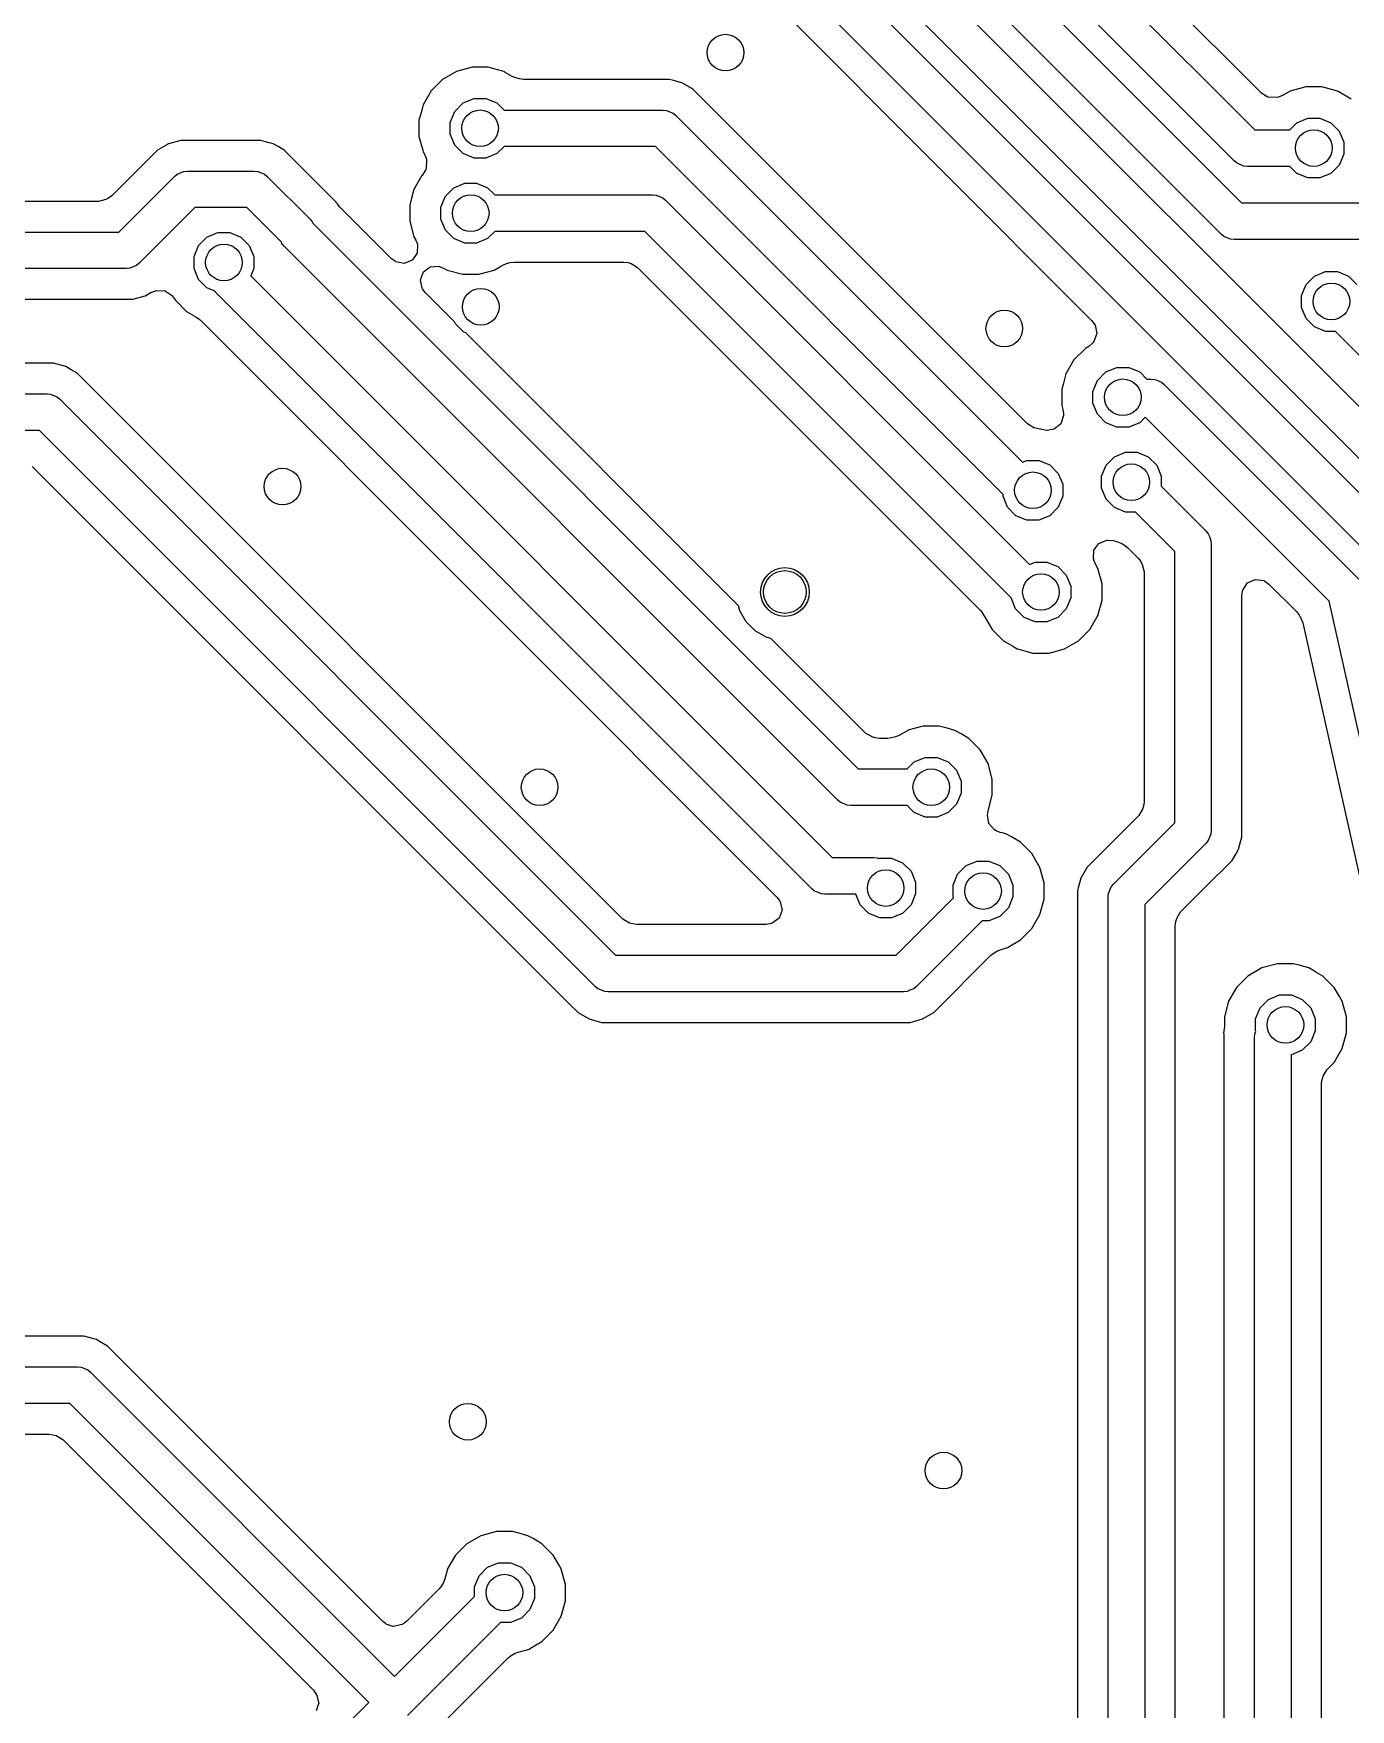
# Model space of a CAD drawing. Header units: inches. Extents: x 0.01 to 5.35, y 0.01 to 3.37.
# Drawn here: x 3.052 to 3.477, y 1.589 to 2.13 of the extents above; entities that cross this region are included whole.
import ezdxf

# ---------------------------------------------------------------- set-up
doc = ezdxf.new("R2010")
doc.units = ezdxf.units.IN
doc.header["$MEASUREMENT"] = 0
doc.layers.add('BLACK', color=250, linetype='CONTINUOUS')

msp = doc.modelspace()

# ---------------------------------------------------------------- linework, layer by layer
at = {"layer": 'BLACK', "linetype": 'CONTINUOUS'}
for p, q in [((3.44857, 2.11075), (3.31105, 2.24827)), ((3.30555, 2.23983), (3.4464, 2.09898)), ((3.43978, 2.0889), (3.29892, 2.22975)), ((3.30761, 2.20992), (3.44216, 2.07538)), ((3.43554, 2.06529), (3.30099, 2.19984)), ((3.3034, 2.1863), (3.6552, 1.8345)), ((3.64512, 1.82788), (3.29677, 2.17622)), ((3.30312, 2.15874), (3.62567, 1.83619)), ((3.61559, 1.82957), (3.2965, 2.14866)), ((3.29413, 2.13708), (3.39374, 2.03747)), ((3.1842, 2.11522), (3.18053, 2.11155)), ((3.18869, 2.11781), (3.1842, 2.11522)), ((3.1842, 2.11522), (3.1842, 2.11522)), ((3.1842, 2.11522), (3.1842, 2.11522)), ((3.19371, 2.11915), (3.18869, 2.11781)), ((3.18869, 2.11781), (3.18869, 2.11781)), ((3.19889, 2.11915), (3.19371, 2.11915)), ((3.20192, 2.11834), (3.19889, 2.11915)), ((3.19889, 2.11915), (3.19889, 2.11915)), ((3.20328, 2.11798), (3.20192, 2.11834)), ((3.20361, 2.11793), (3.20328, 2.11798)), ((3.2042, 2.11769), (3.20361, 2.11793)), ((3.20446, 2.11749), (3.2042, 2.11769)), ((3.20671, 2.11619), (3.20446, 2.11749)), ((3.20789, 2.1157), (3.20671, 2.11619)), ((3.20909, 2.11538), (3.20789, 2.1157)), ((3.21035, 2.11522), (3.20909, 2.11538)), ((3.25743, 2.11522), (3.21035, 2.11522)), ((3.25918, 2.11475), (3.25743, 2.11522)), ((3.25743, 2.11522), (3.25743, 2.11522)), ((3.25743, 2.11522), (3.25743, 2.11522)), ((3.26031, 2.11444), (3.25918, 2.11475)), ((3.25918, 2.11475), (3.25918, 2.11475)), ((3.26144, 2.11414), (3.26031, 2.11444)), ((3.18053, 2.11155), (3.17794, 2.10705)), ((3.18053, 2.11155), (3.18053, 2.11155)), ((3.18053, 2.11155), (3.18053, 2.11155)), ((3.19083, 2.10763), (3.19438, 2.1091)), ((3.19438, 2.1091), (3.19822, 2.1091)), ((3.19822, 2.1091), (3.20177, 2.10763)), ((3.26191, 2.11387), (3.26144, 2.11414)), ((3.26471, 2.11225), (3.26191, 2.11387)), ((3.26191, 2.11387), (3.26191, 2.11387)), ((3.26504, 2.11207), (3.26471, 2.11225)), ((3.31964, 2.05746), (3.26504, 2.11207)), ((3.26504, 2.11207), (3.26504, 2.11207)), ((3.26504, 2.11207), (3.26504, 2.11207)), ((3.45042, 2.10959), (3.44857, 2.11075)), ((3.45075, 2.10948), (3.45042, 2.10959)), ((3.4535, 2.10935), (3.45075, 2.10948)), ((3.45075, 2.10948), (3.45075, 2.10948)), ((3.4541, 2.10949), (3.4535, 2.10935)), ((3.45539, 2.11001), (3.4541, 2.10949)), ((3.45786, 2.11143), (3.45539, 2.11001)), ((3.46287, 2.11278), (3.45786, 2.11143)), ((3.46806, 2.11278), (3.46287, 2.11278)), ((3.46927, 2.11245), (3.46806, 2.11278)), ((3.46806, 2.11278), (3.46806, 2.11278)), ((3.47307, 2.11143), (3.46927, 2.11245)), ((3.46927, 2.11245), (3.46927, 2.11245)), ((3.47352, 2.11117), (3.47307, 2.11143)), ((3.47756, 2.10884), (3.47352, 2.11117)), ((3.17696, 2.10341), (3.17659, 2.10204)), ((3.17759, 2.10577), (3.17696, 2.10341)), ((3.17794, 2.10705), (3.17759, 2.10577)), ((3.17794, 2.10705), (3.17794, 2.10705)), ((3.17794, 2.10705), (3.17794, 2.10705)), ((3.17794, 2.10705), (3.17794, 2.10705)), ((3.18665, 2.10137), (3.18812, 2.10492)), ((3.18812, 2.10492), (3.19083, 2.10763)), ((3.20177, 2.10763), (3.20405, 2.10535)), ((3.20405, 2.10535), (3.25535, 2.10535)), ((3.25535, 2.10535), (3.25651, 2.10524)), ((3.25651, 2.10524), (3.25729, 2.10492)), ((3.25729, 2.10492), (3.25864, 2.10436)), ((3.25864, 2.10436), (3.25953, 2.10362)), ((3.25953, 2.10362), (3.37144, 1.99172)), ((3.17659, 2.10204), (3.17659, 2.10204)), ((3.17659, 2.10204), (3.17659, 2.09685)), ((3.18665, 2.09753), (3.18665, 2.10137)), ((3.4464, 2.09898), (3.45772, 2.09898)), ((3.45772, 2.09898), (3.46, 2.10126)), ((3.46, 2.10126), (3.46354, 2.10273)), ((3.46354, 2.10273), (3.46738, 2.10273)), ((3.46738, 2.10273), (3.47093, 2.10126)), ((3.47093, 2.10126), (3.47365, 2.09854)), ((3.47365, 2.09854), (3.47512, 2.09499)), ((3.09515, 2.09413), (3.09213, 2.09238)), ((3.09572, 2.09446), (3.09515, 2.09413)), ((3.09515, 2.09413), (3.09515, 2.09413)), ((3.09515, 2.09413), (3.09515, 2.09413)), ((3.09974, 2.09553), (3.09572, 2.09446)), ((3.09572, 2.09446), (3.09572, 2.09446)), ((3.10389, 2.09553), (3.09974, 2.09553)), ((3.09974, 2.09553), (3.09974, 2.09553)), ((3.1255, 2.09553), (3.10389, 2.09553)), ((3.12704, 2.09512), (3.1255, 2.09553)), ((3.1255, 2.09553), (3.1255, 2.09553)), ((3.12827, 2.09479), (3.12704, 2.09512)), ((3.12704, 2.09512), (3.12704, 2.09512)), ((3.12951, 2.09446), (3.12827, 2.09479)), ((3.13131, 2.09342), (3.12951, 2.09446)), ((3.13249, 2.09274), (3.13131, 2.09342)), ((3.13131, 2.09342), (3.13131, 2.09342)), ((3.13311, 2.09238), (3.13249, 2.09274)), ((3.17659, 2.09685), (3.17779, 2.09238)), ((3.18812, 2.09398), (3.18665, 2.09753)), ((3.19083, 2.09127), (3.18812, 2.09398)), ((3.20405, 2.09354), (3.20177, 2.09127)), ((3.25291, 2.09354), (3.20405, 2.09354)), ((3.36513, 1.98132), (3.25291, 2.09354)), ((3.47512, 2.09499), (3.47512, 2.09115)), ((3.09213, 2.09238), (3.07752, 2.07777)), ((3.09213, 2.09238), (3.09213, 2.09238)), ((3.14986, 2.07563), (3.13311, 2.09238)), ((3.13311, 2.09238), (3.13311, 2.09238)), ((3.17779, 2.09238), (3.17779, 2.09238)), ((3.17779, 2.09238), (3.17779, 2.09238)), ((3.17779, 2.09238), (3.17782, 2.09227)), ((3.17782, 2.09227), (3.17782, 2.09227)), ((3.17782, 2.09227), (3.17794, 2.09184)), ((3.17794, 2.09184), (3.17837, 2.09109)), ((3.17837, 2.09109), (3.17889, 2.0898)), ((3.17889, 2.0898), (3.17903, 2.08923)), ((3.17903, 2.08921), (3.1789, 2.08646)), ((3.17903, 2.08923), (3.17903, 2.08921)), ((3.19438, 2.0898), (3.19083, 2.09127)), ((3.19822, 2.0898), (3.19438, 2.0898)), ((3.20177, 2.09127), (3.19822, 2.0898)), ((3.44067, 2.08816), (3.43978, 2.0889)), ((3.44192, 2.08765), (3.44067, 2.08816)), ((3.4428, 2.08728), (3.44192, 2.08765)), ((3.44395, 2.08717), (3.4428, 2.08728)), ((3.47365, 2.0876), (3.47093, 2.08489)), ((3.47512, 2.09115), (3.47365, 2.0876)), ((3.07968, 2.06598), (3.09764, 2.08394)), ((3.09764, 2.08394), (3.09853, 2.08467)), ((3.09853, 2.08467), (3.09978, 2.08519)), ((3.09978, 2.08519), (3.10066, 2.08556)), ((3.10066, 2.08556), (3.10181, 2.08567)), ((3.10181, 2.08567), (3.12343, 2.08567)), ((3.12343, 2.08567), (3.12458, 2.08556)), ((3.12458, 2.08556), (3.12546, 2.08519)), ((3.12546, 2.08519), (3.12671, 2.08467)), ((3.12671, 2.08467), (3.1276, 2.08394)), ((3.1276, 2.08394), (3.14142, 2.07012)), ((3.17752, 2.08417), (3.17493, 2.07968)), ((3.17763, 2.08427), (3.17752, 2.08417)), ((3.17752, 2.08417), (3.17752, 2.08417)), ((3.17879, 2.08613), (3.17763, 2.08427)), ((3.17884, 2.08629), (3.17879, 2.08613)), ((3.1789, 2.08646), (3.17884, 2.08629)), ((3.45772, 2.08717), (3.44395, 2.08717)), ((3.46, 2.08489), (3.45772, 2.08717)), ((3.46354, 2.08342), (3.46, 2.08489)), ((3.46738, 2.08342), (3.46354, 2.08342)), ((3.47093, 2.08489), (3.46738, 2.08342)), ((3.0755, 2.07644), (3.07316, 2.07585)), ((3.07641, 2.07694), (3.0755, 2.07644)), ((3.07752, 2.07777), (3.07641, 2.07694)), ((3.17418, 2.07689), (3.17359, 2.07467)), ((3.17493, 2.07968), (3.17418, 2.07689)), ((3.18364, 2.07399), (3.18511, 2.07754)), ((3.18511, 2.07754), (3.18782, 2.08026)), ((3.18782, 2.08026), (3.19137, 2.08173)), ((3.19137, 2.08173), (3.19521, 2.08173)), ((3.19521, 2.08173), (3.19876, 2.08026)), ((3.19876, 2.08026), (3.20104, 2.07798)), ((3.20104, 2.07798), (3.25198, 2.07798)), ((3.25198, 2.07798), (3.25314, 2.07787)), ((3.25314, 2.07787), (3.25392, 2.07754)), ((3.25392, 2.07754), (3.25527, 2.07698)), ((3.25527, 2.07698), (3.25616, 2.07625)), ((3.07316, 2.07585), (2.87513, 2.07585)), ((3.10426, 2.07386), (3.0863, 2.0559)), ((3.12098, 2.07386), (3.10426, 2.07386)), ((3.13218, 2.06266), (3.12098, 2.07386)), ((3.1499, 2.07556), (3.14986, 2.07563)), ((3.14986, 2.07563), (3.14986, 2.07563)), ((3.15026, 2.07503), (3.1499, 2.07556)), ((3.15064, 2.07452), (3.15026, 2.07503)), ((3.15106, 2.07404), (3.15064, 2.07452)), ((3.16777, 2.05733), (3.15106, 2.07404)), ((3.17359, 2.07467), (3.17359, 2.06948)), ((3.18364, 2.07015), (3.18364, 2.07399)), ((3.25616, 2.07625), (3.37366, 1.95875)), ((3.44216, 2.07538), (3.51956, 2.07538)), ((2.85969, 2.06598), (3.07968, 2.06598)), ((3.10815, 2.06435), (3.1117, 2.06581)), ((3.1117, 2.06581), (3.11554, 2.06581)), ((3.11554, 2.06581), (3.11909, 2.06435)), ((3.14142, 2.07012), (3.14215, 2.06923)), ((3.14215, 2.06923), (3.14231, 2.06885)), ((3.14231, 2.06885), (3.3184, 1.89276)), ((3.17359, 2.06948), (3.17493, 2.06447)), ((3.18511, 2.06661), (3.18364, 2.07015)), ((3.18782, 2.06389), (3.18511, 2.06661)), ((3.20104, 2.06617), (3.19876, 2.06389)), ((3.24954, 2.06617), (3.20104, 2.06617)), ((3.36773, 1.94798), (3.24954, 2.06617)), ((3.10397, 2.05808), (3.10544, 2.06163)), ((3.10544, 2.06163), (3.10815, 2.06435)), ((3.11909, 2.06435), (3.12181, 2.06163)), ((3.12181, 2.06163), (3.12328, 2.05808)), ((3.13233, 2.06228), (3.13218, 2.06266)), ((3.13307, 2.06139), (3.13233, 2.06228)), ((3.31178, 1.88267), (3.13307, 2.06139)), ((3.17493, 2.06447), (3.17493, 2.06447)), ((3.17493, 2.06447), (3.17556, 2.06338)), ((3.17556, 2.06338), (3.17608, 2.06209)), ((3.17613, 2.06185), (3.176, 2.05911)), ((3.17608, 2.06209), (3.17613, 2.06185)), ((3.19137, 2.06242), (3.18782, 2.06389)), ((3.19521, 2.06242), (3.19137, 2.06242)), ((3.19876, 2.06389), (3.19521, 2.06242)), ((3.43643, 2.06456), (3.43554, 2.06529)), ((3.43768, 2.06404), (3.43643, 2.06456)), ((3.43856, 2.06368), (3.43768, 2.06404)), ((3.43972, 2.06357), (3.43856, 2.06368)), ((3.51712, 2.06357), (3.43972, 2.06357)), ((3.08459, 2.05483), (3.08328, 2.05429)), ((3.08541, 2.05517), (3.08459, 2.05483)), ((3.0863, 2.0559), (3.08541, 2.05517)), ((3.10397, 2.05424), (3.10397, 2.05808)), ((3.12328, 2.05808), (3.12328, 2.05424)), ((3.16899, 2.05645), (3.16777, 2.05733)), ((3.16915, 2.05636), (3.16899, 2.05645)), ((3.17185, 2.05584), (3.16915, 2.05636)), ((3.17441, 2.05686), (3.17185, 2.05584)), ((3.176, 2.05911), (3.17441, 2.05686)), ((3.17802, 2.05311), (3.18022, 2.05475)), ((3.18022, 2.05475), (3.18296, 2.05495)), ((3.18296, 2.05495), (3.18315, 2.05491)), ((3.18315, 2.05491), (3.18455, 2.05437)), ((3.2009, 2.05371), (3.20291, 2.05488)), ((3.20291, 2.05488), (3.2037, 2.05533)), ((3.2037, 2.05533), (3.20488, 2.05582)), ((3.20488, 2.05582), (3.20608, 2.05614)), ((3.20608, 2.05614), (3.20734, 2.05631)), ((3.20734, 2.05631), (3.24273, 2.05631)), ((3.24273, 2.05631), (3.2441, 2.05611)), ((3.2441, 2.05611), (3.2451, 2.05582)), ((3.2451, 2.05582), (3.24718, 2.05458)), ((3.37302, 2.00408), (3.31964, 2.05746)), ((3.08213, 2.05417), (2.85575, 2.05417)), ((3.08328, 2.05429), (3.08213, 2.05417)), ((3.10544, 2.05069), (3.10397, 2.05424)), ((3.10815, 2.04798), (3.10544, 2.05069)), ((3.12328, 2.05424), (3.1223, 2.05188)), ((3.1223, 2.05188), (3.31001, 1.86417)), ((3.17706, 2.05053), (3.17802, 2.05311)), ((3.17764, 2.04784), (3.17706, 2.05053)), ((3.18455, 2.05437), (3.18565, 2.05373)), ((3.18565, 2.05373), (3.18569, 2.05371)), ((3.18569, 2.05371), (3.18569, 2.05371)), ((3.18569, 2.05371), (3.1907, 2.05237)), ((3.1907, 2.05237), (3.1907, 2.05237)), ((3.1907, 2.05237), (3.19589, 2.05237)), ((3.19589, 2.05237), (3.2009, 2.05371)), ((3.19589, 2.05237), (3.19589, 2.05237)), ((3.24718, 2.05458), (3.35764, 1.94412)), ((3.46296, 2.04905), (3.46567, 2.05177)), ((3.46567, 2.05177), (3.46922, 2.05324)), ((3.46922, 2.05324), (3.47306, 2.05324)), ((3.47306, 2.05324), (3.47661, 2.05177)), ((3.47661, 2.05177), (3.47933, 2.04905)), ((2.8582, 2.04431), (3.0842, 2.04431)), ((3.0842, 2.04431), (3.08821, 2.04539)), ((3.0842, 2.04431), (3.0842, 2.04431)), ((3.08821, 2.04539), (3.09004, 2.04644)), ((3.09004, 2.04644), (3.09132, 2.04695)), ((3.09132, 2.04695), (3.09192, 2.0471)), ((3.09192, 2.0471), (3.09467, 2.04697)), ((3.09467, 2.04697), (3.09467, 2.04697)), ((3.09467, 2.04697), (3.09467, 2.04697)), ((3.09467, 2.04697), (3.09474, 2.04695)), ((3.09474, 2.04695), (3.09675, 2.04562)), ((3.09675, 2.04562), (3.09696, 2.04539)), ((3.09696, 2.04539), (3.09757, 2.04455)), ((3.09757, 2.04455), (3.09785, 2.04406)), ((3.09785, 2.04406), (3.09785, 2.04406)), ((3.09785, 2.04406), (3.10152, 2.04039)), ((3.11045, 2.04703), (3.10815, 2.04798)), ((3.30338, 1.85409), (3.11045, 2.04703)), ((3.17776, 2.04763), (3.17764, 2.04784)), ((3.17859, 2.04652), (3.17776, 2.04763)), ((3.18811, 2.037), (3.17859, 2.04652)), ((3.46149, 2.0455), (3.46296, 2.04905)), ((3.46149, 2.04166), (3.46149, 2.0455)), ((3.10152, 2.04039), (3.1045, 2.03867)), ((3.1045, 2.03867), (3.10503, 2.03832)), ((3.46296, 2.03812), (3.46149, 2.04166)), ((3.10503, 2.03832), (3.10554, 2.03793)), ((3.10554, 2.03793), (3.10602, 2.03751)), ((3.10602, 2.03751), (3.29216, 1.85137)), ((3.18836, 2.03639), (3.18811, 2.037)), ((3.19108, 2.03367), (3.18836, 2.03639)), ((3.19169, 2.03342), (3.19108, 2.03367)), ((3.27977, 1.94534), (3.19169, 2.03342)), ((3.39374, 2.03747), (3.39457, 2.03636)), ((3.39542, 2.03319), (3.39445, 2.03062)), ((3.39457, 2.03636), (3.39483, 2.03588)), ((3.39483, 2.03588), (3.39542, 2.03319)), ((3.46567, 2.0354), (3.46296, 2.03812)), ((3.46922, 2.03393), (3.46567, 2.0354)), ((3.47244, 2.03393), (3.46922, 2.03393)), ((3.53702, 1.96935), (3.47244, 2.03393)), ((3.39171, 2.02843), (3.38804, 2.02476)), ((3.39279, 2.02905), (3.39171, 2.02843)), ((3.39171, 2.02843), (3.39171, 2.02843)), ((3.39171, 2.02843), (3.39171, 2.02843)), ((3.39425, 2.03035), (3.39279, 2.02905)), ((3.39445, 2.03062), (3.39425, 2.03035)), ((3.39445, 2.03062), (3.39445, 2.03062)), ((3.0586, 2.02364), (2.92295, 2.02364)), ((3.05975, 2.02334), (3.0586, 2.02364)), ((3.0586, 2.02364), (3.0586, 2.02364)), ((3.0586, 2.02364), (3.0586, 2.02364)), ((3.0614, 2.02289), (3.05975, 2.02334)), ((3.05975, 2.02334), (3.05975, 2.02334)), ((3.06261, 2.02257), (3.0614, 2.02289)), ((3.06436, 2.02156), (3.06261, 2.02257)), ((3.06261, 2.02257), (3.06261, 2.02257)), ((3.38804, 2.02476), (3.38545, 2.02026)), ((3.38804, 2.02476), (3.38804, 2.02476)), ((3.38804, 2.02476), (3.38804, 2.02476)), ((3.39834, 2.02084), (3.40189, 2.02231)), ((3.40189, 2.02231), (3.40573, 2.02231)), ((3.40573, 2.02231), (3.40928, 2.02084)), ((3.06621, 2.02049), (3.06436, 2.02156)), ((3.24244, 1.84426), (3.06621, 2.02049)), ((3.06621, 2.02049), (3.06621, 2.02049)), ((3.38545, 2.02026), (3.38452, 2.01679)), ((3.38545, 2.02026), (3.38545, 2.02026)), ((3.39416, 2.01458), (3.39563, 2.01813)), ((3.39563, 2.01813), (3.39834, 2.02084)), ((3.40928, 2.02084), (3.41156, 2.01856)), ((3.41156, 2.01856), (3.41301, 2.01856)), ((3.41301, 2.01856), (3.41416, 2.01845)), ((3.41416, 2.01845), (3.41452, 2.0183)), ((3.41452, 2.0183), (3.41629, 2.01757)), ((3.41629, 2.01757), (3.41719, 2.01683)), ((2.91664, 2.01378), (3.05653, 2.01378)), ((3.05653, 2.01378), (3.05768, 2.01367)), ((3.05768, 2.01367), (3.05841, 2.01336)), ((3.05841, 2.01336), (3.05981, 2.01278)), ((3.05981, 2.01278), (3.0607, 2.01205)), ((3.0607, 2.01205), (3.24008, 1.83268)), ((3.38452, 2.01679), (3.38411, 2.01525)), ((3.38411, 2.01525), (3.38411, 2.01006)), ((3.38452, 2.01679), (3.38452, 2.01679)), ((3.39416, 2.01074), (3.39416, 2.01458)), ((3.41719, 2.01683), (3.48, 1.95402)), ((3.38463, 2.00674), (3.3838, 2.00412)), ((3.38411, 2.01006), (3.38448, 2.00867)), ((3.38448, 2.00867), (3.38465, 2.00729)), ((3.38465, 2.00729), (3.38463, 2.00674)), ((3.39563, 2.00719), (3.39416, 2.01074)), ((3.39834, 2.00447), (3.39563, 2.00719)), ((3.41106, 2.00626), (3.40928, 2.00447)), ((3.47044, 1.94688), (3.41106, 2.00626)), ((3.05408, 2.00197), (2.91664, 2.00197)), ((3.23345, 1.8226), (3.05408, 2.00197)), ((3.3751, 2.00285), (3.37302, 2.00408)), ((3.37609, 2.00256), (3.3751, 2.00285)), ((3.37706, 2.00242), (3.37609, 2.00256)), ((3.37706, 2.0024), (3.37706, 2.00242)), ((3.37738, 2.00236), (3.37706, 2.0024)), ((3.37823, 2.00213), (3.37738, 2.00236)), ((3.37915, 2.00198), (3.37823, 2.00213)), ((3.37935, 2.00196), (3.37915, 2.00198)), ((3.38161, 2.00234), (3.37935, 2.00196)), ((3.38167, 2.00237), (3.38161, 2.00234)), ((3.3838, 2.00412), (3.38167, 2.00237)), ((3.38167, 2.00237), (3.38167, 2.00237)), ((3.40189, 2.003), (3.39834, 2.00447)), ((3.40573, 2.003), (3.40189, 2.003)), ((3.40928, 2.00447), (3.40573, 2.003)), ((3.05172, 1.99038), (3.22501, 1.81709)), ((3.37144, 1.99172), (3.37286, 1.99231)), ((3.37286, 1.99231), (3.3767, 1.99231)), ((3.3767, 1.99231), (3.38025, 1.99084)), ((3.38025, 1.99084), (3.38297, 1.98812)), ((3.39691, 1.98718), (3.39838, 1.99072)), ((3.39838, 1.99072), (3.40109, 1.99344)), ((3.40109, 1.99344), (3.40464, 1.99491)), ((3.40464, 1.99491), (3.40848, 1.99491)), ((3.40848, 1.99491), (3.41203, 1.99344)), ((3.41203, 1.99344), (3.41474, 1.99072)), ((3.41474, 1.99072), (3.41621, 1.98718)), ((3.38297, 1.98812), (3.38444, 1.98458)), ((3.38444, 1.98458), (3.38444, 1.98074)), ((3.39691, 1.98334), (3.39691, 1.98718)), ((3.41621, 1.98718), (3.41621, 1.98395)), ((3.36513, 1.98074), (3.36513, 1.98132)), ((3.3666, 1.97719), (3.36513, 1.98074)), ((3.38444, 1.98074), (3.38297, 1.97719)), ((3.39838, 1.97979), (3.39691, 1.98334)), ((3.40109, 1.97707), (3.39838, 1.97979)), ((3.41621, 1.98395), (3.43063, 1.96954)), ((3.36931, 1.97447), (3.3666, 1.97719)), ((3.37286, 1.973), (3.36931, 1.97447)), ((3.38025, 1.97447), (3.3767, 1.973)), ((3.38297, 1.97719), (3.38025, 1.97447)), ((3.40464, 1.9756), (3.40109, 1.97707)), ((3.40786, 1.9756), (3.40464, 1.9756)), ((3.42055, 1.96292), (3.40786, 1.9756)), ((3.3767, 1.973), (3.37286, 1.973)), ((3.43063, 1.96954), (3.43136, 1.96864)), ((3.43136, 1.96864), (3.43174, 1.96774)), ((3.39433, 1.96055), (3.39446, 1.9633)), ((3.39446, 1.9633), (3.39605, 1.96554)), ((3.39605, 1.96554), (3.39861, 1.96656)), ((3.39861, 1.96656), (3.39891, 1.96659)), ((3.39891, 1.96659), (3.40064, 1.96644)), ((3.40064, 1.96644), (3.40208, 1.96606)), ((3.40208, 1.96606), (3.40326, 1.96557)), ((3.40326, 1.96557), (3.40348, 1.96544)), ((3.40348, 1.96544), (3.40433, 1.96495)), ((3.40433, 1.96495), (3.40535, 1.96417)), ((3.40535, 1.96417), (3.40876, 1.96076)), ((3.42055, 1.87536), (3.42055, 1.96292)), ((3.43174, 1.96774), (3.43225, 1.96651)), ((3.43225, 1.96651), (3.43236, 1.96536)), ((3.43236, 1.96536), (3.43236, 1.87291)), ((3.37366, 1.95875), (3.37546, 1.9595)), ((3.37546, 1.9595), (3.3793, 1.9595)), ((3.3793, 1.9595), (3.38285, 1.95803)), ((3.38285, 1.95803), (3.38557, 1.95531)), ((3.39442, 1.96017), (3.39433, 1.96055)), ((3.39443, 1.96012), (3.39442, 1.96017)), ((3.39495, 1.95883), (3.39443, 1.96012)), ((3.39574, 1.95745), (3.39495, 1.95883)), ((3.39709, 1.95244), (3.39574, 1.95745)), ((3.39574, 1.95745), (3.39574, 1.95745)), ((3.39574, 1.95745), (3.39574, 1.95745)), ((3.40876, 1.96076), (3.40959, 1.95964)), ((3.40959, 1.95964), (3.41009, 1.95874)), ((3.41009, 1.95874), (3.41069, 1.9564)), ((3.38557, 1.95531), (3.38704, 1.95176)), ((3.39709, 1.94725), (3.39709, 1.95244)), ((3.41069, 1.9564), (3.41069, 1.88217)), ((3.44255, 1.95046), (3.44403, 1.95278)), ((3.44403, 1.95278), (3.44653, 1.95392)), ((3.44653, 1.95392), (3.44926, 1.95353)), ((3.44926, 1.95353), (3.44953, 1.9534)), ((3.44953, 1.9534), (3.45096, 1.95241)), ((3.45096, 1.95241), (3.45994, 1.94343)), ((3.36773, 1.94792), (3.36773, 1.94798)), ((3.3692, 1.94437), (3.36773, 1.94792)), ((3.38704, 1.94792), (3.38557, 1.94437)), ((3.38704, 1.95176), (3.38704, 1.94792)), ((3.39574, 1.94224), (3.39709, 1.94725)), ((3.44222, 1.94866), (3.44242, 1.95004)), ((3.44222, 1.87084), (3.44222, 1.94866)), ((3.44242, 1.95004), (3.44255, 1.95046)), ((3.54319, 1.62141), (3.47044, 1.94688)), ((3.28018, 1.94382), (3.27977, 1.94534)), ((3.28223, 1.94026), (3.28018, 1.94382)), ((3.35764, 1.94412), (3.35824, 1.94338)), ((3.35824, 1.94338), (3.35899, 1.94226)), ((3.35899, 1.94226), (3.35916, 1.94199)), ((3.35916, 1.94199), (3.36161, 1.93774)), ((3.37191, 1.94166), (3.3692, 1.94437)), ((3.37546, 1.94019), (3.37191, 1.94166)), ((3.38285, 1.94166), (3.3793, 1.94019)), ((3.38557, 1.94437), (3.38285, 1.94166)), ((3.39315, 1.93774), (3.39574, 1.94224)), ((3.45994, 1.94343), (3.46077, 1.94233)), ((3.46077, 1.94233), (3.46111, 1.9417)), ((3.46111, 1.9417), (3.46141, 1.94116)), ((3.28514, 1.93735), (3.28223, 1.94026)), ((3.2887, 1.93529), (3.28514, 1.93735)), ((3.36161, 1.93774), (3.36528, 1.93407)), ((3.3793, 1.94019), (3.37546, 1.94019)), ((3.38948, 1.93407), (3.39315, 1.93774)), ((3.46141, 1.94116), (3.4619, 1.93987)), ((3.4619, 1.93987), (3.53215, 1.62558)), ((3.29022, 1.93488), (3.2887, 1.93529)), ((3.32077, 1.90434), (3.29022, 1.93488)), ((3.36528, 1.93407), (3.3685, 1.93222)), ((3.3685, 1.93222), (3.36915, 1.93184)), ((3.36915, 1.93184), (3.36974, 1.9315)), ((3.36974, 1.9315), (3.36974, 1.9315)), ((3.36974, 1.9315), (3.36978, 1.93148)), ((3.36978, 1.93148), (3.36978, 1.93148)), ((3.36978, 1.93148), (3.36978, 1.93148)), ((3.36978, 1.93148), (3.37479, 1.93014)), ((3.37998, 1.93014), (3.38499, 1.93148)), ((3.38499, 1.93148), (3.38948, 1.93407)), ((3.37479, 1.93014), (3.37479, 1.93014)), ((3.37479, 1.93014), (3.37998, 1.93014)), ((3.37998, 1.93014), (3.37998, 1.93014)), ((3.32284, 1.90311), (3.32077, 1.90434)), ((3.33156, 1.90359), (3.33038, 1.90311)), ((3.33437, 1.90521), (3.33156, 1.90359)), ((3.33443, 1.90523), (3.33437, 1.90521)), ((3.33937, 1.90656), (3.33443, 1.90523)), ((3.34456, 1.90656), (3.33937, 1.90656)), ((3.34707, 1.90588), (3.34456, 1.90656)), ((3.34456, 1.90656), (3.34456, 1.90656)), ((3.34957, 1.90521), (3.34707, 1.90588)), ((3.35159, 1.90405), (3.34957, 1.90521)), ((3.35407, 1.90262), (3.35159, 1.90405)), ((3.32384, 1.90282), (3.32284, 1.90311)), ((3.32521, 1.90262), (3.32384, 1.90282)), ((3.32792, 1.90262), (3.32521, 1.90262)), ((3.32918, 1.90278), (3.32792, 1.90262)), ((3.33038, 1.90311), (3.32918, 1.90278)), ((3.35774, 1.89895), (3.35407, 1.90262)), ((3.36033, 1.89446), (3.35774, 1.89895)), ((3.3184, 1.89276), (3.33422, 1.89276)), ((3.33422, 1.89276), (3.3365, 1.89503)), ((3.3365, 1.89503), (3.34005, 1.8965)), ((3.34005, 1.8965), (3.34389, 1.8965)), ((3.34389, 1.8965), (3.34744, 1.89503)), ((3.34744, 1.89503), (3.35015, 1.89232)), ((3.36167, 1.88944), (3.36033, 1.89446)), ((3.35015, 1.89232), (3.35162, 1.88877)), ((3.35162, 1.88877), (3.35162, 1.88493)), ((3.36167, 1.88426), (3.36167, 1.88944)), ((3.31268, 1.88194), (3.31178, 1.88267)), ((3.31383, 1.88146), (3.31268, 1.88194)), ((3.35162, 1.88493), (3.35015, 1.88138)), ((3.36033, 1.87924), (3.36167, 1.88426)), ((3.41069, 1.88217), (3.41049, 1.88079)), ((3.31481, 1.88106), (3.31383, 1.88146)), ((3.31596, 1.88094), (3.31481, 1.88106)), ((3.33422, 1.88094), (3.31596, 1.88094)), ((3.3365, 1.87867), (3.33422, 1.88094)), ((3.34005, 1.8772), (3.3365, 1.87867)), ((3.34389, 1.8772), (3.34005, 1.8772)), ((3.34744, 1.87867), (3.34389, 1.8772)), ((3.35015, 1.88138), (3.34744, 1.87867)), ((3.36012, 1.87785), (3.36019, 1.87852)), ((3.36058, 1.87516), (3.36012, 1.87785)), ((3.36019, 1.87852), (3.36033, 1.87923)), ((3.36033, 1.87923), (3.36033, 1.87924)), ((3.36033, 1.87924), (3.36033, 1.87924)), ((3.40897, 1.87772), (3.39234, 1.8611)), ((3.4102, 1.8798), (3.40897, 1.87772)), ((3.41049, 1.88079), (3.4102, 1.8798)), ((3.36243, 1.87313), (3.36058, 1.87516)), ((3.3629, 1.87284), (3.36243, 1.87313)), ((3.36418, 1.87229), (3.3629, 1.87284)), ((3.36525, 1.872), (3.36418, 1.87229)), ((3.36628, 1.87173), (3.36525, 1.872)), ((3.36525, 1.872), (3.36525, 1.872)), ((3.36783, 1.87083), (3.36628, 1.87173)), ((3.36628, 1.87173), (3.36628, 1.87173)), ((3.36628, 1.87173), (3.36628, 1.87173)), ((3.40078, 1.85559), (3.42055, 1.87536)), ((3.43223, 1.87173), (3.43136, 1.86963)), ((3.43225, 1.87176), (3.43223, 1.87173)), ((3.43236, 1.87291), (3.43225, 1.87176)), ((3.37078, 1.86913), (3.36783, 1.87083)), ((3.36783, 1.87083), (3.36783, 1.87083)), ((3.37445, 1.86547), (3.37078, 1.86913)), ((3.43063, 1.86874), (3.41087, 1.84897)), ((3.43136, 1.86963), (3.43063, 1.86874)), ((3.44027, 1.8653), (3.44115, 1.86683)), ((3.44115, 1.86683), (3.44222, 1.87084)), ((3.31001, 1.86417), (3.32331, 1.86417)), ((3.32331, 1.86417), (3.32446, 1.86406)), ((3.32446, 1.86406), (3.32498, 1.86385)), ((3.32498, 1.86385), (3.32499, 1.86384)), ((3.32499, 1.86384), (3.32533, 1.86398)), ((3.32533, 1.86398), (3.32917, 1.86398)), ((3.32917, 1.86398), (3.33272, 1.86251)), ((3.33272, 1.86251), (3.33543, 1.8598)), ((3.35049, 1.85883), (3.35321, 1.86155)), ((3.35321, 1.86155), (3.35676, 1.86302)), ((3.35676, 1.86302), (3.3606, 1.86302)), ((3.3606, 1.86302), (3.36415, 1.86155)), ((3.36415, 1.86155), (3.36686, 1.85883)), ((3.37704, 1.86097), (3.37445, 1.86547)), ((3.37838, 1.85596), (3.37704, 1.86097)), ((3.39234, 1.8611), (3.39027, 1.8575)), ((3.39234, 1.8611), (3.39234, 1.8611)), ((3.39234, 1.8611), (3.39234, 1.8611)), ((3.43033, 1.85448), (3.43907, 1.86323)), ((3.43907, 1.86323), (3.44027, 1.8653)), ((3.33543, 1.8598), (3.3369, 1.85625)), ((3.3369, 1.85625), (3.3369, 1.85241)), ((3.34902, 1.85529), (3.35049, 1.85883)), ((3.34902, 1.85145), (3.34902, 1.85529)), ((3.36686, 1.85883), (3.36833, 1.85529)), ((3.36833, 1.85529), (3.36833, 1.85145)), ((3.37838, 1.85077), (3.37838, 1.85596)), ((3.39027, 1.8575), (3.38944, 1.85443)), ((3.39027, 1.8575), (3.39027, 1.8575)), ((3.39983, 1.85416), (3.40005, 1.8547)), ((3.40005, 1.8547), (3.40078, 1.85559)), ((3.29216, 1.85137), (3.29299, 1.85026)), ((3.29299, 1.85026), (3.2932, 1.84987)), ((3.2932, 1.84987), (3.29379, 1.84718)), ((3.30428, 1.85336), (3.30338, 1.85409)), ((3.30553, 1.85284), (3.30428, 1.85336)), ((3.30641, 1.85248), (3.30553, 1.85284)), ((3.30756, 1.85236), (3.30641, 1.85248)), ((3.31761, 1.85236), (3.30756, 1.85236)), ((3.31906, 1.84886), (3.31761, 1.85236)), ((3.33062, 1.83268), (3.34913, 1.85119)), ((3.3369, 1.85241), (3.33543, 1.84886)), ((3.34913, 1.85119), (3.34902, 1.85145)), ((3.36833, 1.85145), (3.36686, 1.8479)), ((3.37704, 1.84576), (3.37838, 1.85077)), ((3.38944, 1.85443), (3.38919, 1.85349)), ((3.38919, 1.85349), (3.38919, 1.38281)), ((3.38944, 1.85443), (3.38944, 1.85443)), ((3.38944, 1.85443), (3.38944, 1.85443)), ((3.39906, 1.85142), (3.39917, 1.85257)), ((3.39906, 1.38488), (3.39906, 1.85142)), ((3.39917, 1.85257), (3.39983, 1.85416)), ((3.42245, 1.84661), (3.43033, 1.85448)), ((3.24452, 1.84303), (3.24244, 1.84426)), ((3.29283, 1.8446), (3.29063, 1.84295)), ((3.29379, 1.84718), (3.29283, 1.8446)), ((3.32178, 1.84614), (3.31906, 1.84886)), ((3.32533, 1.84467), (3.32178, 1.84614)), ((3.32917, 1.84467), (3.32533, 1.84467)), ((3.33272, 1.84614), (3.32917, 1.84467)), ((3.33543, 1.84886), (3.33272, 1.84614)), ((3.36415, 1.84518), (3.3606, 1.84371)), ((3.36686, 1.8479), (3.36415, 1.84518)), ((3.37445, 1.84127), (3.37704, 1.84576)), ((3.41087, 1.84897), (3.41087, 1.38733)), ((3.42093, 1.84354), (3.42122, 1.84453)), ((3.42122, 1.84453), (3.42245, 1.84661)), ((3.24551, 1.84274), (3.24452, 1.84303)), ((3.24689, 1.84254), (3.24551, 1.84274)), ((3.28864, 1.84254), (3.24689, 1.84254)), ((3.29034, 1.84285), (3.28864, 1.84254)), ((3.29063, 1.84295), (3.29034, 1.84285)), ((3.29063, 1.84295), (3.29063, 1.84295)), ((3.35836, 1.84371), (3.33725, 1.8226)), ((3.3606, 1.84371), (3.35836, 1.84371)), ((3.37078, 1.8376), (3.37445, 1.84127)), ((3.42073, 1.84216), (3.42093, 1.84354)), ((3.42073, 1.39385), (3.42073, 1.84216)), ((3.36124, 1.83264), (3.36225, 1.83342)), ((3.36225, 1.83342), (3.36333, 1.83404)), ((3.36333, 1.83404), (3.36451, 1.83453)), ((3.36451, 1.83453), (3.36566, 1.83484)), ((3.36566, 1.83484), (3.36628, 1.835)), ((3.36566, 1.83484), (3.36566, 1.83484)), ((3.36628, 1.835), (3.3667, 1.83512)), ((3.36628, 1.835), (3.36628, 1.835)), ((3.3667, 1.83512), (3.36712, 1.83549)), ((3.36712, 1.83549), (3.37078, 1.8376)), ((3.24008, 1.83268), (3.33062, 1.83268)), ((3.34275, 1.81415), (3.36124, 1.83264)), ((3.44868, 1.82854), (3.44419, 1.82595)), ((3.45369, 1.82988), (3.44868, 1.82854)), ((3.44868, 1.82854), (3.44868, 1.82854)), ((3.45888, 1.82988), (3.45369, 1.82988)), ((3.4607, 1.8294), (3.45888, 1.82988)), ((3.45888, 1.82988), (3.45888, 1.82988)), ((3.46389, 1.82854), (3.4607, 1.8294)), ((3.4607, 1.8294), (3.4607, 1.8294)), ((3.46518, 1.8278), (3.46389, 1.82854)), ((3.46614, 1.82724), (3.46518, 1.8278)), ((3.23435, 1.82186), (3.23345, 1.8226)), ((3.33725, 1.8226), (3.33635, 1.82186)), ((3.44052, 1.82228), (3.43792, 1.81779)), ((3.44419, 1.82595), (3.44052, 1.82228)), ((3.44052, 1.82228), (3.44052, 1.82228)), ((3.44052, 1.82228), (3.44052, 1.82228)), ((3.44419, 1.82595), (3.44419, 1.82595)), ((3.44419, 1.82595), (3.44419, 1.82595)), ((3.46838, 1.82595), (3.46614, 1.82724)), ((3.47205, 1.82228), (3.46838, 1.82595)), ((3.47361, 1.81958), (3.47205, 1.82228)), ((3.22501, 1.81709), (3.22501, 1.81709)), ((3.22501, 1.81709), (3.22795, 1.81415)), ((3.23584, 1.82124), (3.23435, 1.82186)), ((3.23648, 1.82098), (3.23584, 1.82124)), ((3.23763, 1.82087), (3.23648, 1.82098)), ((3.33307, 1.82087), (3.23763, 1.82087)), ((3.33422, 1.82098), (3.33307, 1.82087)), ((3.3351, 1.82134), (3.33422, 1.82098)), ((3.33635, 1.82186), (3.3351, 1.82134)), ((3.43792, 1.81779), (3.43658, 1.81277)), ((3.43792, 1.81779), (3.43792, 1.81779)), ((3.4481, 1.81565), (3.45082, 1.81836)), ((3.45082, 1.81836), (3.45437, 1.81983)), ((3.45437, 1.81983), (3.45821, 1.81983)), ((3.45821, 1.81983), (3.46175, 1.81836)), ((3.46175, 1.81836), (3.46447, 1.81565)), ((3.47465, 1.81779), (3.47361, 1.81958)), ((3.47599, 1.81277), (3.47465, 1.81779)), ((3.47465, 1.81779), (3.47465, 1.81779)), ((3.22795, 1.81415), (3.23154, 1.81208)), ((3.23154, 1.81208), (3.23555, 1.811)), ((3.33515, 1.811), (3.33916, 1.81208)), ((3.33916, 1.81208), (3.34275, 1.81415)), ((3.43658, 1.81277), (3.43658, 1.80967)), ((3.44663, 1.8121), (3.4481, 1.81565)), ((3.44663, 1.80826), (3.44663, 1.8121)), ((3.46447, 1.81565), (3.46594, 1.8121)), ((3.46594, 1.8121), (3.46594, 1.80826)), ((3.47599, 1.80759), (3.47599, 1.81277)), ((3.23555, 1.811), (3.23555, 1.811)), ((3.23555, 1.811), (3.33515, 1.811)), ((3.33515, 1.811), (3.33515, 1.811)), ((3.43654, 1.80904), (3.43634, 1.8075)), ((3.43634, 1.8075), (3.43642, 1.80728)), ((3.43642, 1.80728), (3.43644, 1.80688)), ((3.43644, 1.80688), (3.43644, 1.48322)), ((3.43658, 1.80967), (3.43654, 1.80904)), ((3.4463, 1.8061), (3.44641, 1.80725)), ((3.4463, 1.4853), (3.4463, 1.8061)), ((3.44641, 1.80725), (3.44673, 1.80802)), ((3.44673, 1.80802), (3.44663, 1.80826)), ((3.46594, 1.80826), (3.46447, 1.80471)), ((3.47465, 1.80257), (3.47599, 1.80759)), ((3.46175, 1.802), (3.45821, 1.80053)), ((3.46447, 1.80471), (3.46175, 1.802)), ((3.47205, 1.79808), (3.47465, 1.80257)), ((3.45821, 1.80053), (3.45811, 1.80053)), ((3.45811, 1.80053), (3.45811, 1.48774)), ((3.46846, 1.79365), (3.46969, 1.79572)), ((3.46969, 1.79572), (3.47027, 1.7963)), ((3.47027, 1.7963), (3.47205, 1.79808)), ((3.46797, 1.79128), (3.46817, 1.79265)), ((3.46797, 1.53036), (3.46797, 1.79128)), ((3.46817, 1.79265), (3.46823, 1.79287)), ((3.46823, 1.79287), (3.46846, 1.79365)), ((3.06845, 1.7097), (2.99936, 1.7097)), ((3.07004, 1.70928), (3.06845, 1.7097)), ((3.06845, 1.7097), (3.06845, 1.7097)), ((3.06845, 1.7097), (3.06845, 1.7097)), ((3.07246, 1.70863), (3.07004, 1.70928)), ((3.07004, 1.70928), (3.07004, 1.70928)), ((3.07341, 1.70808), (3.07246, 1.70863)), ((3.07606, 1.70655), (3.07341, 1.70808)), ((3.07341, 1.70808), (3.07341, 1.70808)), ((3.16492, 1.6177), (3.07606, 1.70655)), ((3.07606, 1.70655), (3.07606, 1.70655)), ((3.07606, 1.70655), (3.07606, 1.70655)), ((3.07606, 1.70655), (3.07606, 1.70655)), ((2.90791, 1.69984), (3.06638, 1.69984)), ((3.06638, 1.69984), (3.06753, 1.69973)), ((3.06753, 1.69973), (3.06787, 1.69959)), ((3.06787, 1.69959), (3.06966, 1.69885)), ((3.06966, 1.69885), (3.07055, 1.69811)), ((3.07055, 1.69811), (3.16874, 1.59993)), ((3.06393, 1.68803), (2.91036, 1.68803)), ((3.16039, 1.59157), (3.06393, 1.68803)), ((2.92039, 1.67817), (3.05712, 1.67817)), ((3.05712, 1.67817), (3.0585, 1.67797)), ((3.0585, 1.67797), (3.05949, 1.67768)), ((3.05949, 1.67768), (3.06157, 1.67645)), ((3.06157, 1.67645), (3.14249, 1.59552)), ((3.19657, 1.64537), (3.19207, 1.64278)), ((3.20158, 1.64671), (3.19657, 1.64537)), ((3.19657, 1.64537), (3.19657, 1.64537)), ((3.20677, 1.64671), (3.20158, 1.64671)), ((3.20927, 1.64604), (3.20677, 1.64671)), ((3.20677, 1.64671), (3.20677, 1.64671)), ((3.21178, 1.64537), (3.20927, 1.64604)), ((3.21284, 1.64476), (3.21178, 1.64537)), ((3.21178, 1.64537), (3.21178, 1.64537)), ((3.2134, 1.64444), (3.21284, 1.64476)), ((3.21627, 1.64278), (3.2134, 1.64444)), ((3.2134, 1.64444), (3.2134, 1.64444)), ((3.2134, 1.64444), (3.2134, 1.64444)), ((3.18841, 1.63911), (3.18595, 1.63486)), ((3.19207, 1.64278), (3.18841, 1.63911)), ((3.18841, 1.63911), (3.18841, 1.63911)), ((3.18841, 1.63911), (3.18841, 1.63911)), ((3.18841, 1.63911), (3.18841, 1.63911)), ((3.19207, 1.64278), (3.19207, 1.64278)), ((3.19207, 1.64278), (3.19207, 1.64278)), ((3.21994, 1.63911), (3.21627, 1.64278)), ((3.22191, 1.6357), (3.21994, 1.63911)), ((3.18581, 1.63461), (3.18497, 1.63149)), ((3.18595, 1.63486), (3.18581, 1.63461)), ((3.18581, 1.63461), (3.18581, 1.63461)), ((3.18581, 1.63461), (3.18581, 1.63461)), ((3.19599, 1.63248), (3.1987, 1.63519)), ((3.1987, 1.63519), (3.20225, 1.63666)), ((3.20225, 1.63666), (3.20609, 1.63666)), ((3.20609, 1.63666), (3.20964, 1.63519)), ((3.20964, 1.63519), (3.21236, 1.63248)), ((3.22236, 1.63491), (3.22191, 1.6357)), ((3.22254, 1.63461), (3.22236, 1.63491)), ((3.22388, 1.6296), (3.22254, 1.63461)), ((3.18309, 1.62822), (3.17269, 1.61782)), ((3.18386, 1.62923), (3.18309, 1.62822)), ((3.18449, 1.63031), (3.18386, 1.62923)), ((3.18497, 1.63149), (3.18449, 1.63031)), ((3.19452, 1.62893), (3.19599, 1.63248)), ((3.19452, 1.62571), (3.19452, 1.62893)), ((3.21236, 1.63248), (3.21383, 1.62893)), ((3.21383, 1.62893), (3.21383, 1.62509)), ((3.22388, 1.62441), (3.22388, 1.6296)), ((3.16874, 1.59993), (3.19452, 1.62571)), ((3.21383, 1.62509), (3.21236, 1.62154)), ((3.22254, 1.6194), (3.22388, 1.62441)), ((3.16573, 1.61704), (3.16492, 1.6177)), ((3.16599, 1.61688), (3.16573, 1.61704)), ((3.16828, 1.61611), (3.16599, 1.61688)), ((3.17158, 1.61699), (3.17104, 1.61669)), ((3.17269, 1.61782), (3.17158, 1.61699)), ((3.20287, 1.61735), (3.17292, 1.5874)), ((3.20609, 1.61735), (3.20287, 1.61735)), ((3.20964, 1.61882), (3.20609, 1.61735)), ((3.21236, 1.62154), (3.20964, 1.61882)), ((3.21994, 1.61491), (3.22254, 1.6194)), ((3.16835, 1.61611), (3.16828, 1.61611)), ((3.17104, 1.61669), (3.16835, 1.61611)), ((3.21627, 1.61124), (3.21994, 1.61491)), ((3.20539, 1.60592), (3.2064, 1.6067)), ((3.2064, 1.6067), (3.20747, 1.60732)), ((3.20747, 1.60732), (3.20865, 1.60781)), ((3.20865, 1.60781), (3.20964, 1.60807)), ((3.20964, 1.60807), (3.21116, 1.60848)), ((3.21116, 1.60848), (3.21146, 1.60856)), ((3.21146, 1.60856), (3.21178, 1.60865)), ((3.21178, 1.60865), (3.21219, 1.60876)), ((3.21178, 1.60865), (3.21178, 1.60865)), ((3.21219, 1.60876), (3.21262, 1.60913)), ((3.21262, 1.60913), (3.21627, 1.61124)), ((3.17842, 1.57896), (3.20539, 1.60592)), ((3.14249, 1.59552), (3.14333, 1.59441)), ((3.10157, 1.53276), (3.16039, 1.59157)), ((3.14333, 1.59441), (3.14362, 1.59387)), ((3.1442, 1.59111), (3.14344, 1.58882)), ((3.14362, 1.59387), (3.14421, 1.59118)), ((3.14421, 1.59118), (3.1442, 1.59111))]:
    msp.add_line(p, q, dxfattribs=at)
at = {"layer": 'BLACK'}
for centre, radius in [((3.27554, 2.12386), 0.00591), ((3.1963, 2.09945), 0.00591), ((3.46546, 2.09307), 0.00591), ((3.19329, 2.07207), 0.00591), ((3.11362, 2.05616), 0.00591), ((3.47114, 2.04358), 0.00591), ((3.19654, 2.04186), 0.00591), ((3.36554, 2.03486), 0.00591), ((3.40381, 2.01266), 0.00591), ((3.40656, 1.98526), 0.00591), ((3.13254, 1.98386), 0.00591), ((3.37478, 1.98266), 0.00591), ((3.29472, 1.94984), 0.00787), ((3.37738, 1.94984), 0.00591), ((3.21554, 1.88686), 0.00591), ((3.34197, 1.88685), 0.00591), ((3.32725, 1.85433), 0.00591), ((3.35868, 1.85337), 0.00591), ((3.45629, 1.81018), 0.00591), ((3.19236, 1.68213), 0.00591), ((3.34591, 1.66638), 0.00591), ((3.20417, 1.62701), 0.00591)]:
    msp.add_circle(centre, radius, dxfattribs=at)
at = {"layer": 'WHITE'}
for centre, radius in [((3.27554, 2.12386), 0.00591), ((3.1963, 2.09945), 0.00591), ((3.46546, 2.09307), 0.00591), ((3.19329, 2.07207), 0.00591), ((3.11362, 2.05616), 0.00591), ((3.47114, 2.04358), 0.00591), ((3.19654, 2.04186), 0.00591), ((3.36554, 2.03486), 0.00591), ((3.40381, 2.01266), 0.00591), ((3.40656, 1.98526), 0.00591), ((3.13254, 1.98386), 0.00591), ((3.37478, 1.98266), 0.00591), ((3.29472, 1.94984), 0.00689), ((3.37738, 1.94984), 0.00591), ((3.21554, 1.88686), 0.00591), ((3.34197, 1.88685), 0.00591), ((3.32725, 1.85433), 0.00591), ((3.35868, 1.85337), 0.00591), ((3.45629, 1.81018), 0.00591), ((3.19236, 1.68213), 0.00591), ((3.34591, 1.66638), 0.00591), ((3.20417, 1.62701), 0.00591)]:
    msp.add_circle(centre, radius, dxfattribs=at)

doc.saveas('drawing.dxf')
